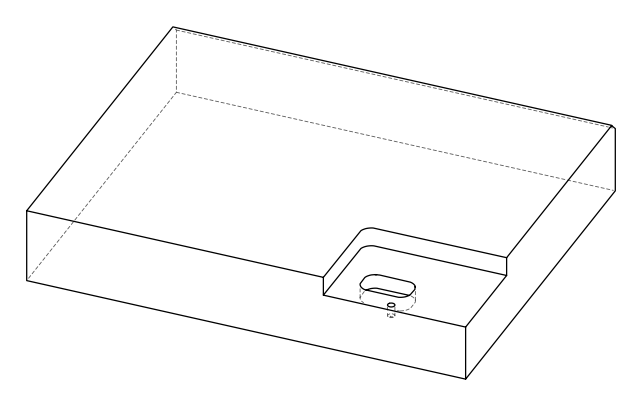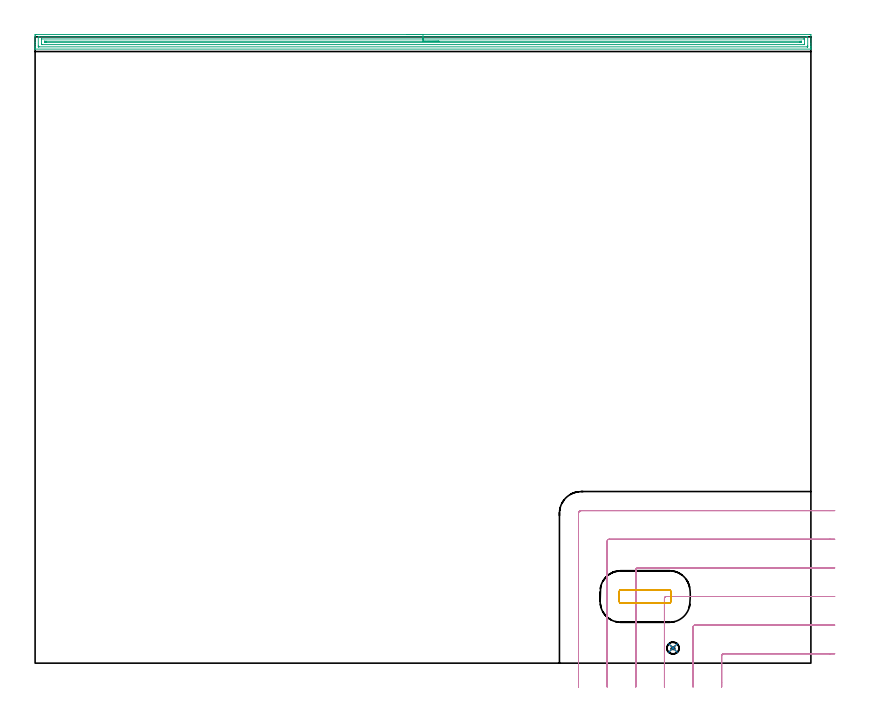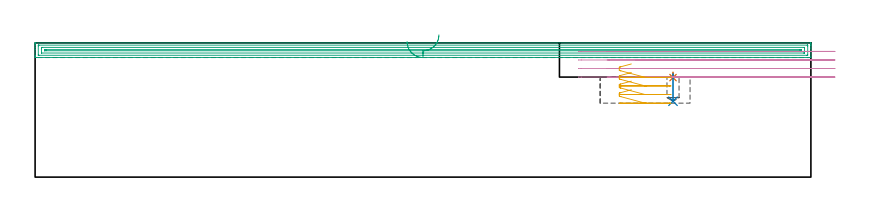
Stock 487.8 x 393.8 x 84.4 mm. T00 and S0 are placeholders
(PLAN: 5 operations, 3 tool changes, 26.5 min)
(1 SPOT_DRILL | STEP1POCKET | NXT0321_9005460120000 | 0.03 min | 2302 mm3)
(2 DRILL_BLIND_HOLE_INTO_CENTER | STEP1POCKET | UGT0301_195 | 0.07 min | 639 mm3)
(3 AREA_MILL | FG_CHAMFER_SURFACE | UGT0205_001 | 15.79 min | 20641 mm3)
(4 MILL_CORNER_NOTCH_RECTANGULAR | CORNER_NOTCH_RECTANGULAR | UGT0201_106 | Follow Part, ap 6, ae 75% | 9.42 min | 363598 mm3)
(5 MILL_RECTANGULAR_POCKET | POCKET_RECTANGULAR_STRAIGHT | UGT0201_106 | Follow Part, ap 6, ae 75% | 1.18 min | 27645 mm3)
(TOOL NXT0321_9005460120000 | NC Spot Drill, 142deg, 12mm, Carbide, Uncoated | D12 PA142 FL30 Z2)
(TOOL UGT0301_195 | Twist Drill 7.6 mm | D7.6 PA118 FL73 Z2)
(TOOL UGT0205_001 | Chamfer Mill 20 x 3 x 45 deg. | D20 FL50 Z2)
(TOOL UGT0201_106 | End Mill 24 mm | D24 FL25 Z2)
(OP 1 SPOT_DRILL)
G17 G21 G94 G90
T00 M6
G54
G17 G0 G90 X401.1 Y9.5 S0 M3
G43 Z94.4 H0
G94 G81 G98 Z62.573 F250. R65.9
G80
M5
M2
(OP 2 DRILL_BLIND_HOLE_INTO_CENTER)
G17 G21 G94 G90
T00 M6
G54
G17 G0 G90 X401.1 Y9.5 S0 M3
G43 Z94.4 H0
G94 G81 G98 Z47.7 F250. R64.9
G80
M5
M2
(OP 3 AREA_MILL)
G17 G21 G94 G90
T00 M6
G54
G17 G0 G90 X233.9 Y395.3 S1061 M3
G43 Z94.4 H0
Z85.2
G94 G1 X233.938 Z84.328 F250.
X234.052 Z83.464
X234.241 Z82.612
X234.503 Z81.78
X234.837 Z80.974
X235.24 Z80.2
X235.708 Z79.464
X236.24 Z78.772
X236.829 Z78.129
X237.472 Z77.54
X238.164 Z77.008
X238.9 Z76.54
X239.674 Z76.137
X240.48 Z75.803
X241.312 Z75.541
X242.164 Z75.352
X243.028 Z75.238
X243.9 Z75.2
X487.168
X487.474 Y395.297 Z75.202
X487.79 Y395.292 Z75.206
X487.8 Y394.972 Z75.526
Y389.363 Z81.132
Y387.949 Z82.547
Y387.58 Z82.915
Y386.843 Z83.657
Y386.587 Z83.912
X487.793 Y386.157 Z84.335
X487.79 Y386.103 Z84.388
X487.615 Y386.1 Z84.4
X0.185
X0.01 Y386.103 Z84.388
X0.007 Y386.157 Z84.335
X0. Y386.588 Z83.912
Y386.843 Z83.657
Y387.58 Z82.915
Y388.841 Z81.656
Y390.254 Z80.241
Y394.081 Z76.416
X0.003 Y394.711 Z75.787
X0.008 Y395.292 Z75.206
X0.047 Y395.294 Z75.204
X0.632 Y395.3 Z75.2
X243.9
Y393.886 Z76.614
X485.379
X485.446 Y393.885 Z76.615
X485.578 Y393.881 Z76.619
X485.79 Y393.873 Z76.627
X485.793 Y393.82 Z76.68
X485.799 Y393.401 Z77.099
X485.8 Y388.052 Z82.448
X485.797 Y387.58 Z82.92
X485.794 Y387.529 Z82.971
X485.792 Y387.522 Z82.978
X485.733 Y387.518 Z82.982
X485.645 Y387.516 Z82.984
X485.512 Y387.514 Z82.986
X485.445
X2.421
X2.355 Y387.515 Z82.985
X2.222 Y387.519 Z82.981
X2.01 Y387.527 Z82.973
X2.008 Y387.58 Z82.92
X2.001 Y387.999 Z82.501
X2. Y393.348 Z77.152
X2.003 Y393.82 Z76.68
X2.006 Y393.871 Z76.629
X2.008 Y393.878 Z76.622
X2.067 Y393.882 Z76.618
X2.155 Y393.884 Z76.616
X2.288 Y393.886 Z76.614
X2.355
X243.9
Y392.472 Z78.028
X483.154 Y392.471 Z78.029
X483.59 Y392.47 Z78.03
X483.735 Y392.467 Z78.033
X483.779 Y392.465 Z78.035
X483.79 Y392.385 Z78.115
X483.795 Y392.246 Z78.254
X483.799 Y392.037 Z78.463
Y389.155 Z81.345
X483.79 Y388.946 Z81.554
X483.786 Y388.934 Z81.566
X483.78 Y388.932 Z81.568
X483.754 Y388.929 Z81.571
X483.699
X483.59 Y388.928 Z81.572
X4.646 Y388.929 Z81.571
X4.21 Y388.93 Z81.57
X4.065 Y388.933 Z81.567
X4.021 Y388.935 Z81.565
X4.01 Y389.015 Z81.485
X4.005 Y389.154 Z81.346
X4.001 Y389.363 Z81.137
Y392.245 Z78.255
X4.01 Y392.454 Z78.046
X4.014 Y392.466 Z78.034
X4.02 Y392.468 Z78.032
X4.046 Y392.471 Z78.029
X4.101
X4.21 Y392.472 Z78.028
X243.9
Y391.057 Z79.443
X480.996
X481.713 Y391.055 Z79.445
X481.763 Y391.053 Z79.447
X481.787 Y391.051 Z79.449
X481.79 Y391.032 Z79.468
X481.795 Y390.922 Z79.578
X481.797 Y390.7 Z79.8
X481.795 Y390.478 Z80.022
X481.79 Y390.368 Z80.132
X481.787 Y390.349 Z80.151
X481.763 Y390.347 Z80.153
X481.711 Y390.344 Z80.156
X481.624 Y390.343 Z80.157
X480.907
X6.804
X6.087 Y390.345 Z80.155
X6.037 Y390.347 Z80.153
X6.013 Y390.349 Z80.151
X6.01 Y390.368 Z80.132
X6.005 Y390.478 Z80.022
X6.003 Y390.7 Z79.8
X6.005 Y390.922 Z79.578
X6.01 Y391.032 Z79.468
X6.013 Y391.051 Z79.449
X6.037 Y391.053 Z79.447
X6.089 Y391.056 Z79.444
X6.176 Y391.057 Z79.443
X6.893
X243.9
X244.772 Z79.481
X245.636 Z79.595
X246.488 Z79.783
X247.32 Z80.046
X248.126 Z80.38
X248.9 Z80.782
X249.636 Z81.251
X250.328 Z81.782
X250.971 Z82.372
X251.56 Z83.015
X252.092 Z83.707
X252.56 Z84.443
X252.963 Z85.216
X253.297 Z86.022
X253.559 Z86.854
X253.748 Z87.706
X253.862 Z88.571
X253.9 Z89.443
G0 Z94.4
M5
M2
(OP 4 MILL_CORNER_NOTCH_RECTANGULAR)
G17 G21 G94 G90
T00 M6
G54
G17 G0 G90 X502.8 Y5.9 S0 M3
G43 Z94.4 H0
Z79.025
G94 G1 X499.8 F250.
X432.892 F500.
G3 X431.7 Y4.708 R1.2
G1 Y-12.
Y-15. F250.
G0 Z94.4
X502.8 Y23.9
Z79.025
G1 X499.8
X414.893 F500.
G3 X413.7 Y22.707 R1.2
G1 Y-12.
Y-15. F250.
G0 Z94.4
X502.8 Y41.9
Z79.025
G1 X499.8
X396.893 F500.
G3 X395.7 Y40.707 R1.2
G1 Y-12.
Y-15. F250.
G0 Z94.4
X502.8 Y59.9
Z79.025
G1 X499.8
X378.894 F500.
G3 X377.7 Y58.706 R1.2
G1 Y-12.
Y-15. F250.
G0 Z94.4
X502.8 Y77.9
Z79.025
G1 X499.8
X360.894 F500.
G3 X359.7 Y76.706 R1.2
G1 Y-12.
Y-15. F250.
G0 Z94.4
X502.8 Y95.9
Z79.025
G1 X499.8
X343.4 F500.
G3 X341.7 Y94.2 R1.7
G1 Y-12.
Y-15. F250.
G0 Z94.4
X502.8 Y5.9
Z73.65
G1 X499.8
X432.892 F500.
G3 X431.7 Y4.708 R1.2
G1 Y-12.
Y-15. F250.
G0 Z94.4
X502.8 Y23.9
Z73.65
G1 X499.8
X414.893 F500.
G3 X413.7 Y22.707 R1.2
G1 Y-12.
Y-15. F250.
G0 Z94.4
X502.8 Y41.9
Z73.65
G1 X499.8
X396.893 F500.
G3 X395.7 Y40.707 R1.2
G1 Y-12.
Y-15. F250.
G0 Z94.4
X502.8 Y59.9
Z73.65
G1 X499.8
X378.894 F500.
G3 X377.7 Y58.706 R1.2
G1 Y-12.
Y-15. F250.
G0 Z94.4
X502.8 Y77.9
Z73.65
G1 X499.8
X360.894 F500.
G3 X359.7 Y76.706 R1.2
G1 Y-12.
Y-15. F250.
G0 Z94.4
X502.8 Y95.9
Z73.65
G1 X499.8
X343.4 F500.
G3 X341.7 Y94.2 R1.7
G1 Y-12.
Y-15. F250.
G0 Z94.4
X502.8 Y5.9
Z68.275
G1 X499.8
X432.892 F500.
G3 X431.7 Y4.708 R1.2
G1 Y-12.
Y-15. F250.
G0 Z94.4
X502.8 Y23.9
Z68.275
G1 X499.8
X414.893 F500.
G3 X413.7 Y22.707 R1.2
G1 Y-12.
Y-15. F250.
G0 Z94.4
X502.8 Y41.9
Z68.275
G1 X499.8
X396.893 F500.
G3 X395.7 Y40.707 R1.2
G1 Y-12.
Y-15. F250.
G0 Z94.4
X502.8 Y59.9
Z68.275
G1 X499.8
X378.894 F500.
G3 X377.7 Y58.706 R1.2
G1 Y-12.
Y-15. F250.
G0 Z94.4
X502.8 Y77.9
Z68.275
G1 X499.8
X360.894 F500.
G3 X359.7 Y76.706 R1.2
G1 Y-12.
Y-15. F250.
G0 Z94.4
X502.8 Y95.9
Z68.275
G1 X499.8
X343.4 F500.
G3 X341.7 Y94.2 R1.7
G1 Y-12.
Y-15. F250.
G0 Z94.4
X502.8 Y5.9
Z62.9
G1 X499.8
X432.892 F500.
G3 X431.7 Y4.708 R1.2
G1 Y-12.
Y-15. F250.
G0 Z94.4
X502.8 Y23.9
Z62.9
G1 X499.8
X414.893 F500.
G3 X413.7 Y22.707 R1.2
G1 Y-12.
Y-15. F250.
G0 Z94.4
X502.8 Y41.9
Z62.9
G1 X499.8
X396.893 F500.
G3 X395.7 Y40.707 R1.2
G1 Y-12.
Y-15. F250.
G0 Z94.4
X502.8 Y59.9
Z62.9
G1 X499.8
X378.894 F500.
G3 X377.7 Y58.706 R1.2
G1 Y-12.
Y-15. F250.
G0 Z94.4
X502.8 Y77.9
Z62.9
G1 X499.8
X360.894 F500.
G3 X359.7 Y76.706 R1.2
G1 Y-12.
Y-15. F250.
G0 Z94.4
X502.8 Y95.9
Z62.9
G1 X499.8
X343.4 F500.
G3 X341.7 Y94.2 R1.7
G1 Y-12.
Y-15. F250.
G0 Z94.4
M5
M2
(OP 5 MILL_RECTANGULAR_POCKET)
G17 G21 G94 G90
T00 M6
G54
G17 G0 G90 X374.904 Y46.1 S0 M3
G43 Z94.4 H0
Z71.157
G94 G1 X368.2 Z69.361 F250.
X367.933 Y46.036 Z69.287
X367.693 Y45.901 Z69.213
X367.499 Y45.707 Z69.14
X367.364 Y45.467 Z69.066
X367.3 Y45.2 Z68.992
Y38.6 Z67.224
X367.364 Y38.333 Z67.15
X367.499 Y38.093 Z67.077
X367.693 Y37.899 Z67.003
X367.933 Y37.764 Z66.929
X368.2 Y37.7 Z66.856
X368.3 Z66.829
X383.55 Z62.743
X398.8 F500.
G3 X399.8 Y38.7 R1.
G1 Y45.1
G3 X398.8 Y46.1 R1.
G1 X368.3
G3 X367.3 Y45.1 R1.
G1 Y38.7
G3 X368.3 Y37.7 R1.
G1 X383.55
X384.55
G0 X374.904 Y46.1 Z65.743
G1 X368.2 Z63.946 F250.
X367.933 Y46.036 Z63.873
X367.693 Y45.901 Z63.799
X367.499 Y45.707 Z63.725
X367.364 Y45.467 Z63.652
X367.3 Y45.2 Z63.578
Y38.6 Z61.81
X367.364 Y38.333 Z61.736
X367.499 Y38.093 Z61.662
X367.693 Y37.899 Z61.589
X367.933 Y37.764 Z61.515
X368.2 Y37.7 Z61.442
X368.3 Z61.415
X383.55 Z57.329
X398.8 F500.
G3 X399.8 Y38.7 R1.
G1 Y45.1
G3 X398.8 Y46.1 R1.
G1 X368.3
G3 X367.3 Y45.1 R1.
G1 Y38.7
G3 X368.3 Y37.7 R1.
G1 X383.55
X384.55
G0 X374.904 Y46.1 Z60.329
G1 X368.2 Z58.532 F250.
X367.933 Y46.036 Z58.458
X367.693 Y45.901 Z58.385
X367.499 Y45.707 Z58.311
X367.364 Y45.467 Z58.238
X367.3 Y45.2 Z58.164
Y38.6 Z56.395
X367.364 Y38.333 Z56.322
X367.499 Y38.093 Z56.248
X367.693 Y37.899 Z56.175
X367.933 Y37.764 Z56.101
X368.2 Y37.7 Z56.027
X368.3 Z56.
X383.55 Z51.914
X398.8 F500.
G3 X399.8 Y38.7 R1.
G1 Y45.1
G3 X398.8 Y46.1 R1.
G1 X368.3
G3 X367.3 Y45.1 R1.
G1 Y38.7
G3 X368.3 Y37.7 R1.
G1 X383.55
X384.55
G0 X374.904 Y46.1 Z54.914
G1 X368.2 Z53.118 F250.
X367.933 Y46.036 Z53.044
X367.693 Y45.901 Z52.971
X367.499 Y45.707 Z52.897
X367.364 Y45.467 Z52.823
X367.3 Y45.2 Z52.75
Y38.6 Z50.981
X367.364 Y38.333 Z50.908
X367.499 Y38.093 Z50.834
X367.693 Y37.899 Z50.76
X367.933 Y37.764 Z50.687
X368.2 Y37.7 Z50.613
X368.3 Z50.586
X383.55 Z46.5
X398.8 F500.
G3 X399.8 Y38.7 R1.
G1 Y45.1
G3 X398.8 Y46.1 R1.
G1 X368.3
G3 X367.3 Y45.1 R1.
G1 Y38.7
G3 X368.3 Y37.7 R1.
G1 X383.55
X384.55
G0 Z94.4
M5
M2
